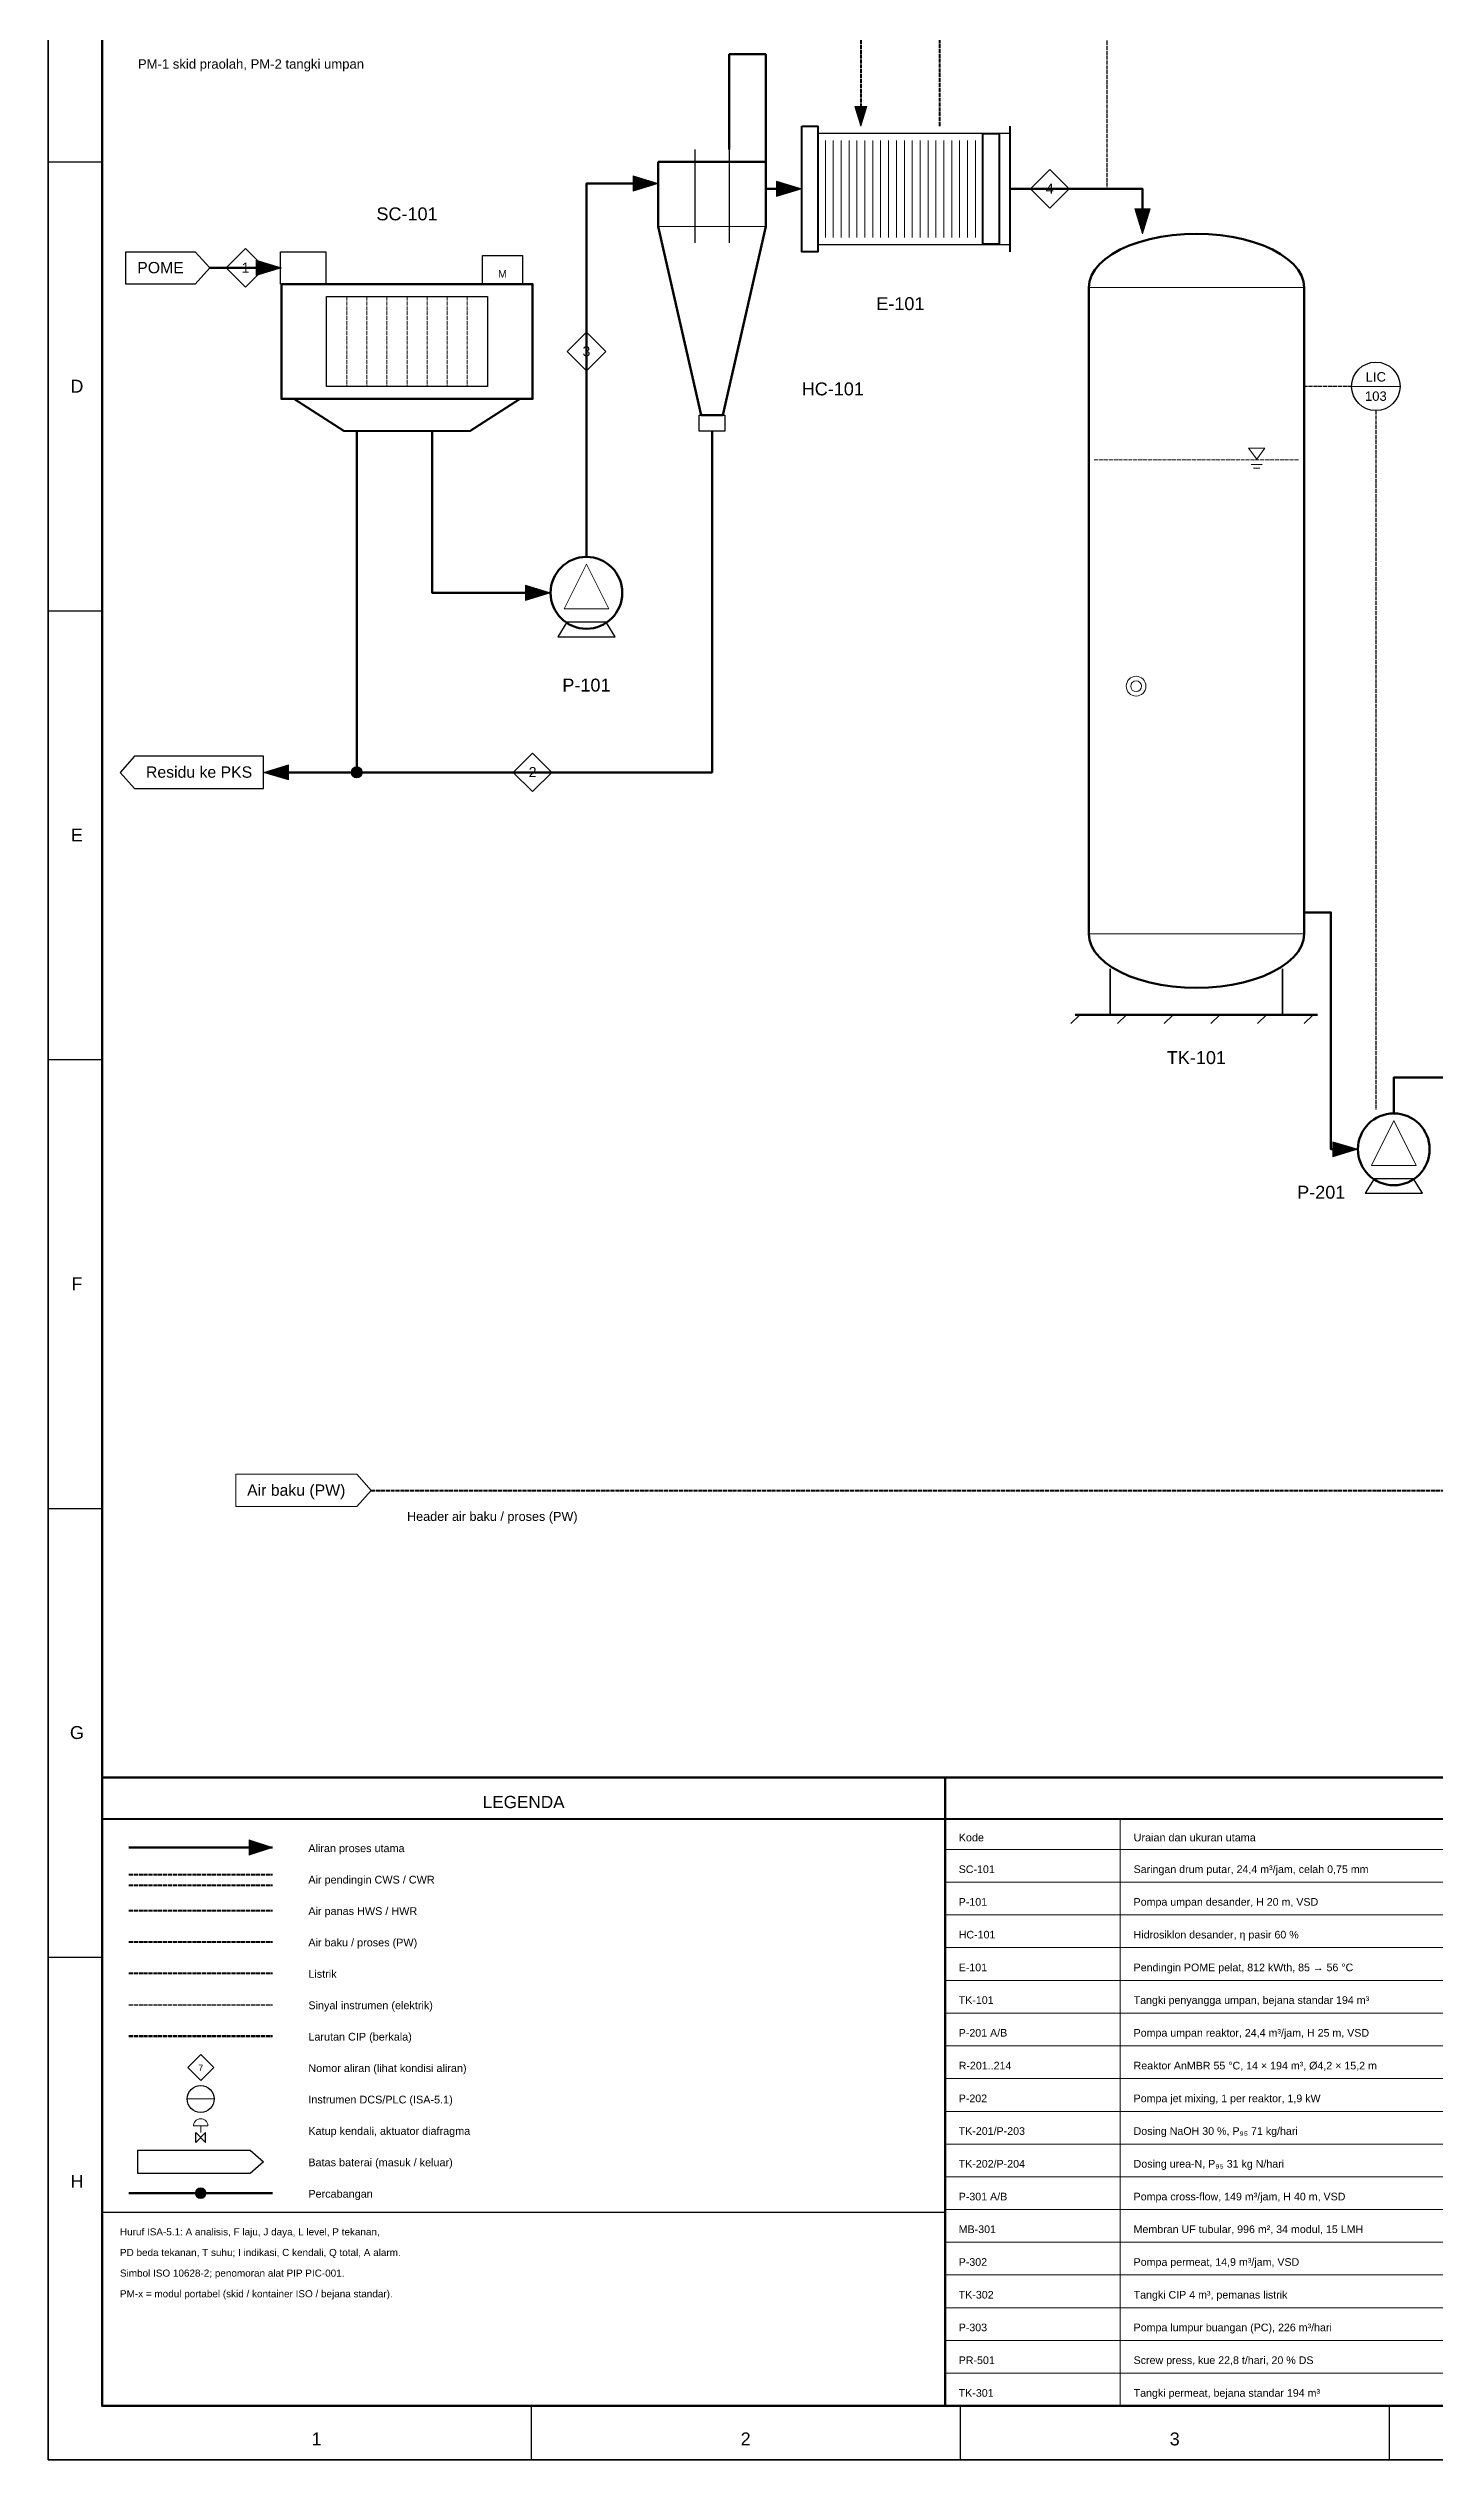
# Model space of a CAD drawing. Header units: millimetres. Extents: x 4 to 590, y 4 to 416.
# Drawn here: x 4 to 158.6, y 4 to 272.7 of the extents above; entities that cross this region are included whole.
import ezdxf
from ezdxf.enums import TextEntityAlignment as Align

# ---------------------------------------------------------------- set-up
doc = ezdxf.new("R2010")
doc.units = ezdxf.units.MM
doc.linetypes.add('DASHED', pattern=[1.524, 1.27, -0.254])
for name, color, linetype in [('PFD-BINGKAI', 7, 'Continuous'), ('PFD-INSTRUMEN', 7, 'Continuous'), ('PFD-PERALATAN', 7, 'Continuous'), ('PFD-PROSES', 7, 'Continuous'), ('PFD-SINYAL', 7, 'Continuous'), ('PFD-TABEL', 7, 'Continuous'), ('PFD-TEKS', 7, 'Continuous'), ('PFD-UTILITAS', 8, 'Continuous')]:
    doc.layers.add(name, color=color, linetype=linetype)
doc.styles.add('PFD', font='arial.ttf')

msp = doc.modelspace()

# ---------------------------------------------------------------- hatches: boundary and pattern name
at = {"layer": 'PFD-PROSES'}
for points in [[(72, 257.6), (69.2, 256.75), (69.2, 258.45)], [(88, 257), (85.2, 256.15), (85.2, 257.85)], [(126, 252), (125.15, 254.8), (126.85, 254.8)], [(30, 248.2), (27.2, 247.35), (27.2, 249.05)], [(60, 212), (57.2, 211.15), (57.2, 212.85)], [(28, 192), (30.8, 192.85), (30.8, 191.15)], [(150, 150), (147.2, 149.15), (147.2, 150.85)]]:
    msp.add_hatch(color=7, dxfattribs=at).paths.add_polyline_path(points)
h = msp.add_hatch(color=7, dxfattribs=at)
edge = h.paths.add_edge_path()
edge.add_arc((38.4, 192), 0.62, 0, 360)
at = {"layer": 'PFD-TABEL'}
msp.add_hatch(color=7, dxfattribs=at).paths.add_polyline_path([(29, 72.2), (26.4, 73.05), (26.4, 71.35)])
h = msp.add_hatch(color=7, dxfattribs=at)
edge = h.paths.add_edge_path()
edge.add_arc((21, 33.7), 0.6, 0, 360)
at = {"layer": 'PFD-UTILITAS'}
msp.add_hatch(color=7, dxfattribs=at).paths.add_polyline_path([(94.6, 264), (93.92, 266.2), (95.27, 266.2)])

# ---------------------------------------------------------------- linework, layer by layer
at = {"layer": 'PFD-BINGKAI', "linetype": 'Continuous', "lineweight": 35, "ltscale": 0.35}
msp.add_lwpolyline([(4, 416), (590, 416), (590, 4), (4, 4)], close=True, dxfattribs=at)
at = {"layer": 'PFD-BINGKAI', "linetype": 'Continuous', "lineweight": 80, "ltscale": 0.35}
msp.add_lwpolyline([(10, 410), (584, 410), (584, 10), (10, 10)], close=True, dxfattribs=at)
at = {"layer": 'PFD-BINGKAI', "linetype": 'Continuous', "lineweight": 25, "ltscale": 0.35}
for points in [[(4, 260), (10, 260)], [(4, 210), (10, 210)], [(4, 160), (10, 160)], [(4, 110), (10, 110)], [(4, 60), (10, 60)], [(57.83, 10), (57.83, 4)], [(105.67, 10), (105.67, 4)], [(153.5, 10), (153.5, 4)]]:
    msp.add_lwpolyline(points, dxfattribs=at)
at = {"layer": 'PFD-BINGKAI', "linetype": 'Continuous', "lineweight": 80, "ltscale": 0.35}
msp.add_lwpolyline([(10, 80), (584, 80)], dxfattribs=at)
at = {"layer": 'PFD-INSTRUMEN', "linetype": 'Continuous', "lineweight": 20, "ltscale": 0.35}
msp.add_lwpolyline([(149.3, 235), (154.7, 235)], dxfattribs=at)
at = {"layer": 'PFD-INSTRUMEN', "lineweight": 30}
msp.add_circle((152, 235), 2.7, dxfattribs=at)
at = {"layer": 'PFD-PERALATAN', "linetype": 'Continuous', "lineweight": 40, "ltscale": 0.35}
for points in [[(88, 264), (89.8, 264), (89.8, 250), (88, 250)], [(108.2, 263.16), (110, 263.16), (110, 250.84), (108.2, 250.84)], [(31.4, 233.6), (56.6, 233.6), (51, 230), (37, 230)]]:
    msp.add_lwpolyline(points, close=True, dxfattribs=at)
msp.add_lwpolyline([(111.2, 264), (111.2, 250)], dxfattribs=at)
at = {"layer": 'PFD-PERALATAN', "linetype": 'Continuous', "lineweight": 25, "ltscale": 0.35}
for points in [[(76.08, 261.4), (76.08, 251)], [(79.92, 261.4), (79.92, 251)]]:
    msp.add_lwpolyline(points, dxfattribs=at)
at = {"layer": 'PFD-PERALATAN', "linetype": 'Continuous', "lineweight": 30, "ltscale": 0.35}
for points in [[(89.8, 263.2), (111.2, 263.2)], [(89.8, 250.8), (111.2, 250.8)]]:
    msp.add_lwpolyline(points, dxfattribs=at)
at = {"layer": 'PFD-PERALATAN', "linetype": 'Continuous', "lineweight": 20, "ltscale": 0.35}
for points in [[(90.64, 262.4), (90.64, 251.6)], [(91.52, 262.4), (91.52, 251.6)], [(92.4, 262.4), (92.4, 251.6)], [(93.28, 262.4), (93.28, 251.6)], [(94.16, 262.4), (94.16, 251.6)], [(95.04, 262.4), (95.04, 251.6)], [(95.92, 262.4), (95.92, 251.6)], [(96.8, 262.4), (96.8, 251.6)], [(97.68, 262.4), (97.68, 251.6)], [(98.56, 262.4), (98.56, 251.6)], [(99.44, 262.4), (99.44, 251.6)], [(100.32, 262.4), (100.32, 251.6)], [(101.2, 262.4), (101.2, 251.6)], [(102.08, 262.4), (102.08, 251.6)], [(102.96, 262.4), (102.96, 251.6)], [(103.84, 262.4), (103.84, 251.6)], [(104.72, 262.4), (104.72, 251.6)], [(105.6, 262.4), (105.6, 251.6)], [(106.48, 262.4), (106.48, 251.6)], [(107.36, 262.4), (107.36, 251.6)]]:
    msp.add_lwpolyline(points, dxfattribs=at)
at = {"layer": 'PFD-PERALATAN', "linetype": 'Continuous', "lineweight": 50, "ltscale": 0.35}
for points in [[(72, 260), (84, 260), (84, 252.8), (79.2, 231.8), (76.8, 231.8), (72, 252.8)], [(120, 246), (120.08, 246.67), (120.3, 247.34), (120.67, 247.98), (121.19, 248.6), (121.84, 249.19), (122.62, 249.74), (123.51, 250.24), (124.52, 250.69), (125.62, 251.08), (126.79, 251.41), (128.04, 251.66), (129.33, 251.85), (130.66, 251.96), (132, 252), (133.34, 251.96), (134.67, 251.85), (135.96, 251.66), (137.21, 251.41), (138.38, 251.08), (139.48, 250.69), (140.49, 250.24), (141.38, 249.74), (142.16, 249.19), (142.81, 248.6), (143.33, 247.98), (143.7, 247.34), (143.92, 246.67), (144, 246), (144, 174), (143.92, 173.33), (143.7, 172.66), (143.33, 172.02), (142.81, 171.4), (142.16, 170.81), (141.38, 170.26), (140.49, 169.76), (139.48, 169.31), (138.38, 168.92), (137.21, 168.59), (135.96, 168.34), (134.67, 168.15), (133.34, 168.04), (132, 168), (130.66, 168.04), (129.33, 168.15), (128.04, 168.34), (126.79, 168.59), (125.62, 168.92), (124.52, 169.31), (123.51, 169.76), (122.62, 170.26), (121.84, 170.81), (121.19, 171.4), (120.67, 172.02), (120.3, 172.66), (120.08, 173.33), (120, 174)], [(30, 246.4), (58, 246.4), (58, 233.6), (30, 233.6)]]:
    msp.add_lwpolyline(points, close=True, dxfattribs=at)
at = {"layer": 'PFD-PERALATAN', "linetype": 'Continuous', "lineweight": 13, "ltscale": 0.35}
for points in [[(72, 252.8), (84, 252.8)], [(120, 246), (144, 246)], [(138.12, 226.3), (139.32, 226.3)], [(138.37, 225.9), (139.07, 225.9)], [(120, 174), (144, 174)], [(119, 165), (118, 164)], [(124.2, 165), (123.2, 164)], [(129.4, 165), (128.4, 164)], [(134.6, 165), (133.6, 164)], [(139.8, 165), (138.8, 164)], [(145, 165), (144, 164)]]:
    msp.add_lwpolyline(points, dxfattribs=at)
at = {"layer": 'PFD-PERALATAN', "linetype": 'Continuous', "lineweight": 30, "ltscale": 0.35}
for points in [[(29.9, 250), (34.94, 250), (34.94, 246.4), (29.9, 246.4)], [(52.4, 249.6), (56.88, 249.6), (56.88, 246.4), (52.4, 246.4)], [(35.04, 245), (52.96, 245), (52.96, 235), (35.04, 235)], [(76.56, 231.8), (79.44, 231.8), (79.44, 230), (76.56, 230)], [(60.8, 207.1), (67.2, 207.1), (66.2, 208.72), (61.8, 208.72)], [(150.8, 145.1), (157.2, 145.1), (156.2, 146.72), (151.8, 146.72)]]:
    msp.add_lwpolyline(points, close=True, dxfattribs=at)
at = {"layer": 'PFD-PERALATAN', "linetype": 'DASHED', "lineweight": 9, "ltscale": 0.35}
for points in [[(37.28, 245), (37.28, 235)], [(39.52, 245), (39.52, 235)], [(41.76, 245), (41.76, 235)], [(44, 245), (44, 235)], [(46.24, 245), (46.24, 235)], [(48.48, 245), (48.48, 235)], [(50.72, 245), (50.72, 235)]]:
    msp.add_lwpolyline(points, dxfattribs=at)
at = {"layer": 'PFD-PERALATAN', "linetype": 'DASHED', "lineweight": 15, "ltscale": 0.35}
msp.add_lwpolyline([(120.6, 226.8), (143.4, 226.8)], dxfattribs=at)
at = {"layer": 'PFD-PERALATAN', "linetype": 'Continuous', "lineweight": 15, "ltscale": 0.35}
msp.add_lwpolyline([(137.82, 228.1), (139.62, 228.1), (138.72, 226.9)], close=True, dxfattribs=at)
at = {"layer": 'PFD-PERALATAN', "linetype": 'Continuous', "lineweight": 20, "ltscale": 0.35}
for points in [[(61.52, 210.2), (64, 215.2), (66.48, 210.2)], [(151.52, 148.2), (154, 153.2), (156.48, 148.2)]]:
    msp.add_lwpolyline(points, close=True, dxfattribs=at)
at = {"layer": 'PFD-PERALATAN', "linetype": 'Continuous', "lineweight": 35, "ltscale": 0.35}
for points in [[(122.4, 170.1), (122.4, 165)], [(141.6, 170.1), (141.6, 165)]]:
    msp.add_lwpolyline(points, dxfattribs=at)
at = {"layer": 'PFD-PERALATAN', "linetype": 'Continuous', "lineweight": 60, "ltscale": 0.35}
msp.add_lwpolyline([(118.5, 165), (145.5, 165)], dxfattribs=at)
at = {"layer": 'PFD-PERALATAN', "lineweight": 50}
for centre in [(64, 212), (154, 150)]:
    msp.add_circle(centre, 4, dxfattribs=at)
at = {"layer": 'PFD-PERALATAN', "lineweight": 20}
msp.add_circle((125.28, 201.6), 1.1, dxfattribs=at)
at = {"layer": 'PFD-PERALATAN', "lineweight": 13}
msp.add_circle((125.28, 201.6), 0.605, dxfattribs=at)
at = {"layer": 'PFD-PROSES', "linetype": 'Continuous', "lineweight": 70, "ltscale": 0.35}
for points in [[(79.92, 261.41), (79.92, 272), (84, 272), (84, 257), (85.62, 257)], [(64, 216), (64, 257.6), (69.62, 257.6)], [(111.21, 257), (126, 257), (126, 254.38)], [(22, 248.2), (27.62, 248.2)], [(78, 230), (78, 192), (30.38, 192)], [(38.4, 230), (38.4, 192)], [(46.8, 230), (46.8, 212), (57.62, 212)], [(144, 176.4), (147, 176.4), (147, 150), (147.62, 150)], [(154, 154), (154, 158), (230, 158)]]:
    msp.add_lwpolyline(points, dxfattribs=at)
at = {"layer": 'PFD-PROSES', "linetype": 'Continuous', "lineweight": 5, "ltscale": 0.35}
for points in [[(72, 257.6), (69.2, 256.75), (69.2, 258.45)], [(88, 257), (85.2, 256.15), (85.2, 257.85)], [(126, 252), (125.15, 254.8), (126.85, 254.8)], [(30, 248.2), (27.2, 247.35), (27.2, 249.05)], [(60, 212), (57.2, 211.15), (57.2, 212.85)], [(28, 192), (30.8, 192.85), (30.8, 191.15)], [(150, 150), (147.2, 149.15), (147.2, 150.85)]]:
    msp.add_lwpolyline(points, close=True, dxfattribs=at)
at = {"layer": 'PFD-PROSES', "lineweight": 5}
msp.add_circle((38.4, 192), 0.62, dxfattribs=at)
at = {"layer": 'PFD-SINYAL', "linetype": 'DASHED', "lineweight": 25, "ltscale": 0.35}
for points in [[(122, 277.3), (122, 257)], [(149.3, 235), (144, 235)], [(152, 232.3), (152, 154.4)]]:
    msp.add_lwpolyline(points, dxfattribs=at)
at = {"layer": 'PFD-TABEL', "linetype": 'Continuous', "lineweight": 60, "ltscale": 0.35}
msp.add_lwpolyline([(104, 80), (104, 10)], dxfattribs=at)
at = {"layer": 'PFD-TABEL', "linetype": 'Continuous', "lineweight": 40, "ltscale": 0.35}
for points in [[(10, 75.4), (104, 75.4)], [(104, 75.4), (318, 75.4)]]:
    msp.add_lwpolyline(points, dxfattribs=at)
at = {"layer": 'PFD-TABEL', "linetype": 'Continuous', "lineweight": 15, "ltscale": 0.35}
msp.add_lwpolyline([(123.5, 75.4), (123.5, 10)], dxfattribs=at)
at = {"layer": 'PFD-TABEL', "linetype": 'Continuous', "lineweight": 5, "ltscale": 0.35}
msp.add_lwpolyline([(29, 72.2), (26.4, 73.05), (26.4, 71.35)], close=True, dxfattribs=at)
at = {"layer": 'PFD-TABEL', "linetype": 'Continuous', "lineweight": 70, "ltscale": 0.35}
for points in [[(13, 72.2), (29, 72.2)], [(13, 33.7), (29, 33.7)]]:
    msp.add_lwpolyline(points, dxfattribs=at)
at = {"layer": 'PFD-TABEL', "linetype": 'Continuous', "lineweight": 9, "ltscale": 0.35}
for points in [[(104, 72), (211, 72)], [(104, 68.35), (211, 68.35)], [(104, 64.71), (211, 64.71)], [(104, 61.06), (211, 61.06)], [(104, 57.41), (211, 57.41)], [(104, 53.76), (211, 53.76)], [(104, 50.12), (211, 50.12)], [(104, 46.47), (211, 46.47)], [(104, 42.82), (211, 42.82)], [(104, 39.18), (211, 39.18)], [(104, 35.53), (211, 35.53)], [(104, 31.88), (211, 31.88)], [(104, 28.24), (211, 28.24)], [(104, 24.59), (211, 24.59)], [(104, 20.94), (211, 20.94)], [(104, 17.29), (211, 17.29)], [(104, 13.65), (211, 13.65)]]:
    msp.add_lwpolyline(points, dxfattribs=at)
at = {"layer": 'PFD-TABEL', "linetype": 'DASHED', "lineweight": 40, "ltscale": 0.35}
for points in [[(13, 69.2), (29, 69.2)], [(13, 68), (29, 68)], [(13, 65.2), (29, 65.2)], [(13, 61.7), (29, 61.7)], [(13, 58.2), (29, 58.2)]]:
    msp.add_lwpolyline(points, dxfattribs=at)
at = {"layer": 'PFD-TABEL', "linetype": 'DASHED', "lineweight": 25, "ltscale": 0.35}
msp.add_lwpolyline([(13, 54.7), (29, 54.7)], dxfattribs=at)
at = {"layer": 'PFD-TABEL', "linetype": 'DASHED', "lineweight": 70, "ltscale": 0.35}
msp.add_lwpolyline([(13, 51.2), (29, 51.2)], dxfattribs=at)
at = {"layer": 'PFD-TABEL', "linetype": 'Continuous', "lineweight": 30, "ltscale": 0.35}
msp.add_lwpolyline([(21, 49.15), (22.45, 47.7), (21, 46.25), (19.55, 47.7)], close=True, dxfattribs=at)
at = {"layer": 'PFD-TABEL', "linetype": 'Continuous', "lineweight": 18, "ltscale": 0.35}
msp.add_lwpolyline([(19.5, 44.2), (22.5, 44.2)], dxfattribs=at)
at = {"layer": 'PFD-TABEL', "linetype": 'Continuous', "lineweight": 20, "ltscale": 0.35}
msp.add_lwpolyline([(21.8, 41.2), (21.79, 41.29), (21.78, 41.38), (21.76, 41.46), (21.72, 41.55), (21.68, 41.63), (21.63, 41.7), (21.57, 41.77), (21.5, 41.83), (21.43, 41.88), (21.35, 41.92), (21.26, 41.96), (21.18, 41.98), (21.09, 41.99), (21, 42), (20.91, 41.99), (20.82, 41.98), (20.74, 41.96), (20.65, 41.92), (20.57, 41.88), (20.5, 41.83), (20.43, 41.77), (20.37, 41.7), (20.32, 41.63), (20.28, 41.55), (20.24, 41.46), (20.22, 41.38), (20.21, 41.29), (20.2, 41.2)], close=True, dxfattribs=at)
at = {"layer": 'PFD-TABEL', "linetype": 'Continuous', "lineweight": 25, "ltscale": 0.35}
for points in [[(20.45, 40.45), (21.55, 39.35), (21.55, 40.45), (20.45, 39.35)], [(14, 38.5), (26.5, 38.5), (28, 37.2), (26.5, 35.9), (14, 35.9)]]:
    msp.add_lwpolyline(points, close=True, dxfattribs=at)
at = {"layer": 'PFD-TABEL', "linetype": 'Continuous', "lineweight": 20, "ltscale": 0.35}
msp.add_lwpolyline([(21, 40.45), (21, 41.2)], dxfattribs=at)
at = {"layer": 'PFD-TABEL', "linetype": 'Continuous', "lineweight": 30, "ltscale": 0.35}
msp.add_lwpolyline([(10, 31.6), (104, 31.6)], dxfattribs=at)
at = {"layer": 'PFD-TABEL', "lineweight": 25}
msp.add_circle((21, 44.2), 1.5, dxfattribs=at)
at = {"layer": 'PFD-TABEL', "lineweight": 5}
msp.add_circle((21, 33.7), 0.6, dxfattribs=at)
at = {"layer": 'PFD-TEKS', "linetype": 'Continuous', "lineweight": 30, "ltscale": 0.35}
for points in [[(115.65, 259.15), (117.8, 257), (115.65, 254.85), (113.5, 257)], [(12.65, 250), (20.4, 250), (22, 248.2), (20.4, 246.4), (12.65, 246.4)], [(26, 250.35), (28.15, 248.2), (26, 246.05), (23.85, 248.2)], [(64, 241.03), (66.15, 238.88), (64, 236.73), (61.85, 238.88)], [(28, 193.8), (13.63, 193.8), (12.03, 192), (13.63, 190.2), (28, 190.2)], [(58, 194.15), (60.15, 192), (58, 189.85), (55.85, 192)]]:
    msp.add_lwpolyline(points, close=True, dxfattribs=at)
at = {"layer": 'PFD-TEKS', "linetype": 'Continuous', "lineweight": 20, "ltscale": 0.35}
msp.add_lwpolyline([(24.91, 113.8), (38.4, 113.8), (40, 112), (38.4, 110.2), (24.91, 110.2)], close=True, dxfattribs=at)
at = {"layer": 'PFD-UTILITAS', "linetype": 'DASHED', "lineweight": 40, "ltscale": 0.35}
for points in [[(103.4, 264), (103.4, 369.6), (75.31, 369.6)], [(84.4, 351.2), (84.4, 358), (94.6, 358), (94.6, 265.87)], [(40, 112), (336, 112), (336, 125.4)]]:
    msp.add_lwpolyline(points, dxfattribs=at)
at = {"layer": 'PFD-UTILITAS', "linetype": 'Continuous', "lineweight": 5, "ltscale": 0.35}
msp.add_lwpolyline([(94.6, 264), (93.92, 266.2), (95.27, 266.2)], close=True, dxfattribs=at)

# ---------------------------------------------------------------- texts
at = {"layer": 'PFD-BINGKAI', "style": 'PFD'}
msp.add_text('PM-1 skid praolah, PM-2 tangki umpan', height=1.044, dxfattribs=at).set_placement((14, 270.4))
for s, p in [('D', (7.2, 234.3)), ('E', (7.2, 184.3)), ('F', (7.2, 134.3)), ('G', (7.2, 84.3)), ('H', (7.2, 34.3)), ('1', (33.92, 5.6)), ('2', (81.75, 5.6)), ('3', (129.58, 5.6))]:
    msp.add_text(s, height=1.44, dxfattribs=at).set_placement(p, align=Align.CENTER)
at = {"layer": 'PFD-INSTRUMEN', "style": 'PFD'}
for s, p in [('LIC', (152, 235.54)), ('103', (152, 233.39))]:
    msp.add_text(s, height=1.044, dxfattribs=at).set_placement(p, align=Align.CENTER)
at = {"layer": 'PFD-TABEL', "style": 'PFD'}
for s, height, p in [('LEGENDA', 1.368, (57, 76.6)), ('7', 0.72, (21, 47.3))]:
    msp.add_text(s, height=height, dxfattribs=at).set_placement(p, align=Align.CENTER)
for s, height, p in [('Aliran proses utama', 0.864, (33, 71.7)), ('Kode', 0.864, (105.5, 72.9)), ('Uraian dan ukuran utama', 0.864, (125, 72.9)), ('SC-101', 0.85, (105.5, 69.37)), ('Saringan drum putar, 24,4 m³/jam, celah 0,75 mm', 0.8496, (125, 69.37)), ('Air pendingin CWS / CWR', 0.864, (33, 68.2)), ('Air panas HWS / HWR', 0.864, (33, 64.7)), ('P-101', 0.85, (105.5, 65.73)), ('Pompa umpan desander, H 20 m, VSD', 0.8496, (125, 65.73)), ('Air baku / proses (PW)', 0.864, (33, 61.2)), ('HC-101', 0.85, (105.5, 62.08)), ('Hidrosiklon desander, η pasir 60 %', 0.8496, (125, 62.08)), ('E-101', 0.85, (105.5, 58.43)), ('Pendingin POME pelat, 812 kWth, 85 → 56 °C', 0.8496, (125, 58.43)), ('Listrik', 0.864, (33, 57.7)), ('Sinyal instrumen (elektrik)', 0.864, (33, 54.2)), ('TK-101', 0.85, (105.5, 54.79)), ('Tangki penyangga umpan, bejana standar 194 m³', 0.8496, (125, 54.79)), ('Larutan CIP (berkala)', 0.864, (33, 50.7)), ('P-201 A/B', 0.85, (105.5, 51.14)), ('Pompa umpan reaktor, 24,4 m³/jam, H 25 m, VSD', 0.8496, (125, 51.14)), ('Reaktor AnMBR 55 °C, 14 × 194 m³, Ø4,2 × 15,2 m', 0.8496, (125, 47.49)), ('Nomor aliran (lihat kondisi aliran)', 0.864, (33, 47.2)), ('R-201..214', 0.85, (105.5, 47.49)), ('Instrumen DCS/PLC (ISA-5.1)', 0.864, (33, 43.7)), ('P-202', 0.85, (105.5, 43.84)), ('Pompa jet mixing, 1 per reaktor, 1,9 kW', 0.8496, (125, 43.84)), ('Katup kendali, aktuator diafragma', 0.864, (33, 40.2)), ('TK-201/P-203', 0.8496, (105.5, 40.2)), ('Dosing NaOH 30 %, P₉₅ 71 kg/hari', 0.8496, (125, 40.2)), ('Batas baterai (masuk / keluar)', 0.864, (33, 36.7)), ('TK-202/P-204', 0.8496, (105.5, 36.55)), ('Dosing urea-N, P₉₅ 31 kg N/hari', 0.8496, (125, 36.55)), ('Percabangan', 0.864, (33, 33.2)), ('P-301 A/B', 0.85, (105.5, 32.9)), ('Pompa cross-flow, 149 m³/jam, H 40 m, VSD', 0.8496, (125, 32.9)), ('Huruf ISA-5.1: A analisis, F laju, J daya, L level, P tekanan,', 0.792, (12, 29)), ('MB-301', 0.85, (105.5, 29.26)), ('Membran UF tubular, 996 m², 34 modul, 15 LMH', 0.8496, (125, 29.26)), ('PD beda tekanan, T suhu; I indikasi, C kendali, Q total, A alarm.', 0.792, (12, 26.7)), ('Simbol ISO 10628-2; penomoran alat PIP PIC-001.', 0.792, (12, 24.4)), ('P-302', 0.85, (105.5, 25.61)), ('Pompa permeat, 14,9 m³/jam, VSD', 0.8496, (125, 25.61)), ('PM-x = modul portabel (skid / kontainer ISO / bejana standar).', 0.792, (12, 22.1)), ('TK-302', 0.85, (105.5, 21.96)), ('Tangki CIP 4 m³, pemanas listrik', 0.8496, (125, 21.96)), ('P-303', 0.85, (105.5, 18.32)), ('Pompa lumpur buangan (PC), 226 m³/hari', 0.8496, (125, 18.32)), ('PR-501', 0.85, (105.5, 14.67)), ('Screw press, kue 22,8 t/hari, 20 % DS', 0.8496, (125, 14.67)), ('TK-301', 0.85, (105.5, 11.02)), ('Tangki permeat, bejana standar 194 m³', 0.8496, (125, 11.02))]:
    msp.add_text(s, height=height, dxfattribs=at).set_placement(p)
at = {"layer": 'PFD-TEKS', "style": 'PFD'}
for s, height, p in [('4', 1.12, (115.65, 256.47)), ('SC-101', 1.44, (44, 253.5)), ('POME', 1.26, (16.52, 247.6)), ('1', 1.12, (26, 247.67)), ('M', 0.864, (54.64, 247.1)), ('E-101', 1.44, (99, 243.5)), ('3', 1.12, (64, 238.35)), ('P-101', 1.44, (64, 201)), ('Residu ke PKS', 1.26, (20.82, 191.4)), ('2', 1.12, (58, 191.47)), ('TK-101', 1.44, (132, 159.5)), ('Air baku (PW)', 1.26, (31.65, 111.4))]:
    msp.add_text(s, height=height, dxfattribs=at).set_placement(p, align=Align.CENTER)
for s, height, p in [('HC-101', 1.44, (88, 234)), ('Header air baku / proses (PW)', 1.008, (44, 108.6))]:
    msp.add_text(s, height=height, dxfattribs=at).set_placement(p)
msp.add_text('P-201', height=1.44, dxfattribs=at).set_placement((148.6, 144.5), align=Align.RIGHT)

doc.saveas('drawing.dxf')
